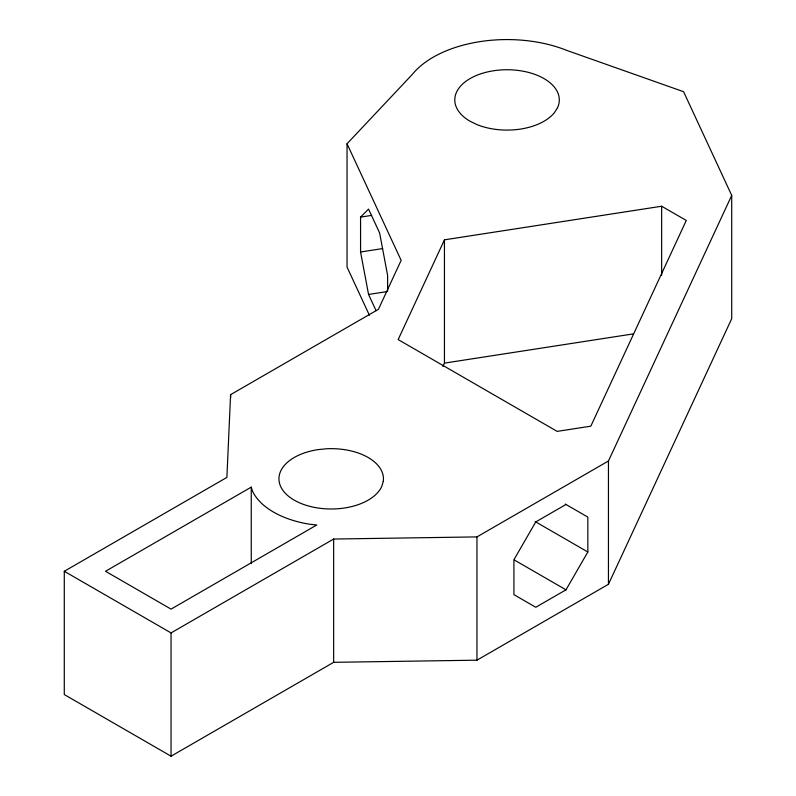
<?xml version="1.0" encoding="UTF-8"?>
<svg xmlns="http://www.w3.org/2000/svg" width="796" height="796" viewBox="0 0 796 796"><rect width="100%" height="100%" fill="white"/><g stroke="black" fill="none" stroke-linecap="round" stroke-linejoin="round"><path stroke-width="1.19" d="M347.036 143.768L401.144 260.352L378.418 309.316L230.591 394.657L226.89 477.401L64.287 571.279L64.287 694.56L171.05 756.2L333.653 662.322L476.963 660.183L608.452 584.274L731.713 318.679L731.713 195.398L683.585 91.699L567.001 50.486A104.525 60.347 0 0 0 412.308 74.416L347.036 143.768L347.036 267.048L369.404 315.246M444.447 239.835L398.159 339.584L557.16 431.382L590.821 426.178L686.291 220.452L661.655 206.234L444.447 239.835L444.447 363.115L442.884 366.478M608.452 584.274L608.452 460.993L731.713 195.398M565.986 504.475L535.768 521.917L513.918 559.767L513.918 594.652L535.768 607.268L565.986 589.826L587.836 551.986L587.836 517.092L565.24 504.047M376.1 310.699L368.558 294.45L360.558 251.994L360.558 217.099L368.558 209.109L379.612 232.939L387.612 275.396L387.612 291.038M251.257 487.132L105.51 571.279L171.05 609.119L316.798 524.972L310.092 524.285A81.53 47.073 0 0 1 252.441 491.003L251.257 487.132L251.257 563.568M64.287 571.279L171.05 632.919L333.653 539.041L476.963 536.902L608.452 460.993M360.558 217.099L371.613 215.398M360.558 251.994L382.667 248.581M368.558 294.45L386.985 291.605M444.447 363.115L633.437 333.882M535.121 521.549L587.836 551.986M514.345 560.006L565.986 589.826M661.655 206.234L661.655 275.267M476.963 536.902L476.963 660.183M333.653 539.041L333.653 662.322M230.591 394.657L230.591 398.358M171.05 632.919L171.05 756.2M383.254 481.451L381.672 486.635A52.267 30.178 0 0 1 294.241 500.157A52.267 30.178 0 0 1 317.664 449.68L326.639 448.765A52.267 30.178 0 0 1 383.254 481.451M557.528 107.729L554.414 112.674A52.267 30.178 0 0 1 477.063 124.634L470.088 121.261A52.267 30.178 0 0 1 493.52 70.774A52.267 30.178 0 0 1 557.528 107.729"/></g></svg>
